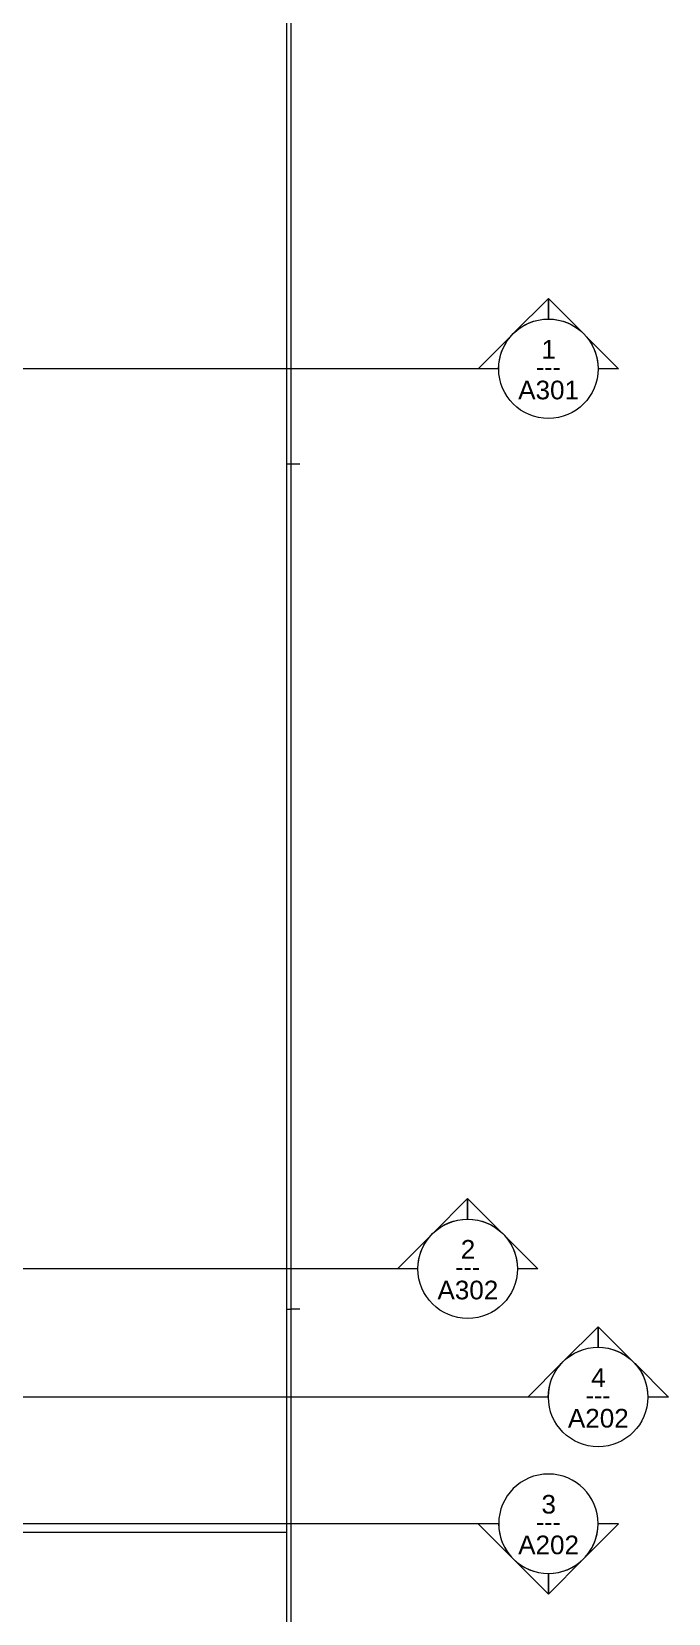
# Model space of a CAD drawing. Header units: inches. Extents: x -4250 to -935, y 9756 to 12395.
# Drawn here: x -2056 to -1749, y 11010 to 11774 of the extents above; entities that cross this region are included whole.
import ezdxf

# ---------------------------------------------------------------- set-up
doc = ezdxf.new("R2010")
doc.units = ezdxf.units.IN
doc.header["$MEASUREMENT"] = 0
for name, color, linetype, lineweight in [('A-FLOR', 192, 'Continuous', 13), ('A-FLOR-4', 192, 'Continuous', 9), ('G-ANNO-SYMB-2', 111, 'Continuous', 9), ('S-FNDN-2', 32, 'Continuous', 9)]:
    doc.layers.add(name, color=color, linetype=linetype, lineweight=lineweight)
doc.styles.add('Arial', font='arial.ttf', dxfattribs={"height": 9})
doc.styles.add('Century Gothic_1', font='ufonts.com_century-gothic.ttf', dxfattribs={"height": 9})

msp = doc.modelspace()

# ---------------------------------------------------------------- linework, layer by layer
at = {"layer": 'A-FLOR'}
msp.add_line((-1933.32, 11049.39), (-2099.32, 11049.39), dxfattribs=at)
at = {"layer": 'A-FLOR-4'}
msp.add_line((-1933.32, 12087.19), (-1933.32, 9891.19), dxfattribs=at)
at = {"layer": 'G-ANNO-SYMB-2', "extrusion": (0, 0, -1)}
for p, q in [((-1823.92, 11627.96), (-1806.95, 11644.93)), ((-1806.95, 11634.99), (-1806.95, 11644.93)), ((-1806.95, 11644.93), (-1789.98, 11627.96)), ((-1806.95, 11644.93), (-1806.95, 11634.99)), ((-1840.89, 11610.99), (-1824.79, 11627.09)), ((-1789.11, 11627.09), (-1773.01, 11610.99)), ((-1830.98, 11610.99), (-1840.89, 11610.99)), ((-1773.01, 11610.99), (-1782.92, 11610.99)), ((-1862.89, 11193.58), (-1845.92, 11210.55)), ((-1845.92, 11200.61), (-1845.92, 11210.55)), ((-1845.92, 11210.55), (-1828.95, 11193.58)), ((-1845.92, 11210.55), (-1845.92, 11200.61)), ((-1879.86, 11176.61), (-1863.76, 11192.71)), ((-1828.09, 11192.71), (-1811.98, 11176.61)), ((-1869.95, 11176.61), (-1879.86, 11176.61)), ((-1811.98, 11176.61), (-1821.89, 11176.61)), ((-1799.92, 11131.71), (-1782.95, 11148.68)), ((-1782.95, 11138.74), (-1782.95, 11148.68)), ((-1782.95, 11148.68), (-1765.98, 11131.71)), ((-1782.95, 11148.68), (-1782.95, 11138.74)), ((-1816.89, 11114.74), (-1800.79, 11130.84)), ((-1765.11, 11130.84), (-1749.01, 11114.74)), ((-1806.98, 11114.74), (-1816.89, 11114.74)), ((-1749.01, 11114.74), (-1758.92, 11114.74))]:
    msp.add_line(p, q, dxfattribs=at)
at = {"layer": 'G-ANNO-SYMB-2'}
for p, q in [((-1830.95, 11610.99), (-4071.96, 11610.99)), ((-1869.92, 11176.61), (-3439.75, 11176.61)), ((-1806.95, 11114.74), (-4071.96, 11114.74)), ((-1830.95, 11053.58), (-4071.96, 11053.58)), ((-1830.98, 11053.58), (-1840.89, 11053.58)), ((-1840.89, 11053.58), (-1824.79, 11037.48)), ((-1789.11, 11037.48), (-1773.01, 11053.58)), ((-1773.01, 11053.58), (-1782.92, 11053.58)), ((-1823.92, 11036.61), (-1806.95, 11019.64)), ((-1806.95, 11019.64), (-1789.98, 11036.61)), ((-1806.95, 11029.58), (-1806.95, 11019.64)), ((-1806.95, 11019.64), (-1806.95, 11029.58))]:
    msp.add_line(p, q, dxfattribs=at)
at = {"layer": 'G-ANNO-SYMB-2', "extrusion": (0, 0, -1)}
for centre, radius, start, end in [((1806.92, 11610.99), 24, 0, 180), ((1806.95, 11610.99), 24, 45, 90), ((1806.95, 11610.99), 24, 90, 135), ((1806.95, 11610.99), 24.03, 0, 42.0784), ((1806.95, 11610.99), 24.03, 137.9216, 180), ((1806.92, 11610.99), 24, 180, 0), ((1845.89, 11176.61), 24, 0, 180), ((1845.92, 11176.61), 24, 45, 90), ((1845.92, 11176.61), 24, 90, 135), ((1845.92, 11176.61), 24.03, 0, 42.0784), ((1845.92, 11176.61), 24.03, 137.9216, 180), ((1845.89, 11176.61), 24, 180, 0), ((1782.92, 11114.74), 24, 0, 180), ((1782.95, 11114.74), 24, 45, 90), ((1782.95, 11114.74), 24, 90, 135), ((1782.95, 11114.74), 24.03, 0, 42.0784), ((1782.95, 11114.74), 24.03, 137.9216, 180), ((1782.92, 11114.74), 24, 180, 0)]:
    msp.add_arc(centre, radius, start, end, dxfattribs=at)
at = {"layer": 'G-ANNO-SYMB-2'}
for centre, radius, start, end in [((-1806.92, 11053.58), 24, 0, 180), ((-1806.95, 11053.58), 24.03, 180, 222.0784), ((-1806.92, 11053.58), 24, 180, 0), ((-1806.95, 11053.58), 24.03, 317.9216, 0), ((-1806.95, 11053.58), 24, 225, 270), ((-1806.95, 11053.58), 24, 270, 315)]:
    msp.add_arc(centre, radius, start, end, dxfattribs=at)
at = {"layer": 'S-FNDN-2'}
for p, q in [((-1931.32, 12087.19), (-1931.32, 10204.59)), ((-1933.32, 11565.19), (-1931.32, 11565.19)), ((-1931.32, 11565.19), (-1926.88, 11565.19)), ((-1933.32, 11157.19), (-1931.32, 11157.19)), ((-1926.88, 11157.19), (-1931.32, 11157.19))]:
    msp.add_line(p, q, dxfattribs=at)

# ---------------------------------------------------------------- texts
at = {"layer": 'G-ANNO-SYMB-2', "char_height": 9, "attachment_point": 1}
for s, insert, width, style in [('1', (-1810.27, 11624.9), 8.484, 'Arial'), ('---', (-1812.92, 11616.39), 15.453, 'Century Gothic_1'), ('A301', (-1821.51, 11605.26), 35.754, 'Arial'), ('2', (-1849.24, 11190.52), 8.484, 'Arial'), ('---', (-1851.9, 11182.01), 15.453, 'Century Gothic_1'), ('A302', (-1860.49, 11170.88), 35.754, 'Arial'), ('4', (-1786.27, 11128.65), 8.484, 'Arial'), ('---', (-1788.92, 11120.14), 15.453, 'Century Gothic_1'), ('A202', (-1797.51, 11109.01), 35.754, 'Arial'), ('3', (-1810.27, 11067.49), 8.484, 'Arial'), ('---', (-1812.92, 11058.99), 15.453, 'Century Gothic_1'), ('A202', (-1821.51, 11047.86), 35.754, 'Arial')]:
    msp.add_mtext(s, dxfattribs=dict(at, insert=insert, width=width, style=style))

doc.saveas('drawing.dxf')
